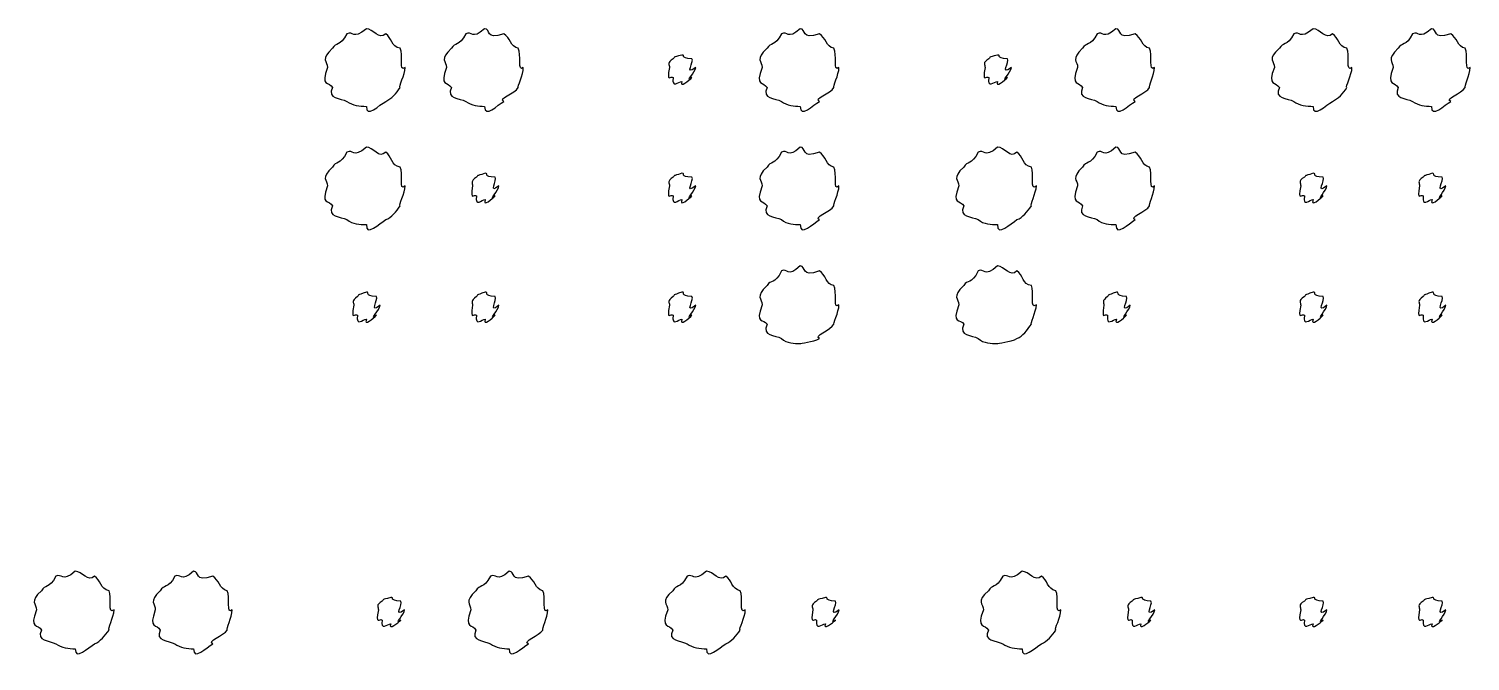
# Model space of a CAD drawing. Header units: millimetres. Extents: x -178 to -32, y 41 to 266.
# Drawn here: x -44.75 to -32.04, y 184.16 to 189.73 of the extents above; entities that cross this region are included whole.
import ezdxf

# ---------------------------------------------------------------- set-up
doc = ezdxf.new("R2010")
doc.units = ezdxf.units.MM
doc.layers.get('0').update_dxf_attribs({"linetype": 'CONTINUOUS'})

msp = doc.modelspace()

# ---------------------------------------------------------------- linework, layer by layer
at = {"color": 0}
for p, q in [((-41.7707, 189.728), (-41.7707, 189.728)), ((-40.7289, 189.728), (-40.7289, 189.728)), ((-37.9465, 189.728), (-37.9465, 189.728)), ((-35.1644, 189.728), (-35.1644, 189.728)), ((-33.4239, 189.728), (-33.4239, 189.728)), ((-32.3821, 189.728), (-32.3821, 189.728)), ((-38.9883, 189.497), (-38.9883, 189.497)), ((-36.2063, 189.497), (-36.2063, 189.497)), ((-41.7707, 188.686), (-41.7707, 188.686)), ((-37.9465, 188.686), (-37.9465, 188.686)), ((-36.2063, 188.686), (-36.2063, 188.686)), ((-35.1644, 188.686), (-35.1644, 188.686)), ((-40.7233, 188.455), (-40.7233, 188.455)), ((-38.9883, 188.455), (-38.9883, 188.455)), ((-33.4239, 188.455), (-33.4239, 188.455)), ((-32.3766, 188.455), (-32.3766, 188.455)), ((-37.9465, 187.639), (-37.9465, 187.639)), ((-36.2063, 187.639), (-36.2063, 187.639)), ((-41.7707, 187.408), (-41.7707, 187.408)), ((-40.7233, 187.408), (-40.7233, 187.408)), ((-38.9883, 187.408), (-38.9883, 187.408)), ((-35.1588, 187.408), (-35.1588, 187.408)), ((-33.4239, 187.408), (-33.4239, 187.408)), ((-32.3766, 187.408), (-32.3766, 187.408)), ((-44.3364, 184.949), (-44.3364, 184.949)), ((-43.2947, 184.949), (-43.2947, 184.949)), ((-40.5126, 184.949), (-40.5126, 184.949)), ((-38.772, 184.949), (-38.772, 184.949)), ((-35.9897, 184.949), (-35.9897, 184.949)), ((-41.5544, 184.718), (-41.5544, 184.718)), ((-37.7246, 184.718), (-37.7246, 184.718)), ((-34.9425, 184.718), (-34.9425, 184.718)), ((-33.4239, 184.718), (-33.4239, 184.718)), ((-32.3766, 184.718), (-32.3766, 184.718))]:
    msp.add_line(p, q, dxfattribs=at)
for points in [[(-41.7707, 189.728), (-41.8934, 189.626), (-41.8864, 189.713), (-41.9414, 189.684)], [(-41.5999, 189.684), (-41.6578, 189.626), (-41.7114, 189.728), (-41.7707, 189.728)], [(-40.7289, 189.728), (-40.8418, 189.626), (-40.839, 189.713), (-40.8944, 189.684)], [(-40.5582, 189.684), (-40.7289, 189.626), (-40.6696, 189.728), (-40.7289, 189.728)], [(-37.9465, 189.728), (-38.0594, 189.626), (-38.057, 189.713), (-38.112, 189.684)], [(-37.7758, 189.684), (-37.9465, 189.626), (-37.8873, 189.728), (-37.9465, 189.728)], [(-35.1644, 189.728), (-35.2774, 189.626), (-35.2746, 189.713), (-35.3296, 189.684)], [(-34.9935, 189.684), (-35.1644, 189.626), (-35.1051, 189.728), (-35.1644, 189.728)], [(-33.4239, 189.728), (-33.5465, 189.626), (-33.5396, 189.713), (-33.5947, 189.684)], [(-33.253, 189.684), (-33.3109, 189.626), (-33.3646, 189.728), (-33.4239, 189.728)], [(-32.3821, 189.728), (-32.4951, 189.626), (-32.4923, 189.713), (-32.5475, 189.684)], [(-32.2112, 189.684), (-32.3821, 189.626), (-32.3228, 189.728), (-32.3821, 189.728)], [(-41.9414, 189.684), (-42.0035, 189.568), (-42.0381, 189.612), (-42.0684, 189.557)], [(-41.4729, 189.557), (-41.5516, 189.568), (-41.5473, 189.654), (-41.5999, 189.684)], [(-40.8944, 189.684), (-40.9522, 189.568), (-40.9907, 189.612), (-41.021, 189.557)], [(-40.4312, 189.557), (-40.4999, 189.568), (-40.5028, 189.654), (-40.5582, 189.684)], [(-38.112, 189.684), (-38.1698, 189.568), (-38.2083, 189.612), (-38.2386, 189.557)], [(-37.6488, 189.557), (-37.7179, 189.568), (-37.7208, 189.654), (-37.7758, 189.684)], [(-35.3296, 189.684), (-35.3875, 189.568), (-35.4263, 189.612), (-35.4566, 189.557)], [(-34.8667, 189.557), (-34.9356, 189.568), (-34.9383, 189.654), (-34.9935, 189.684)], [(-33.5947, 189.684), (-33.6568, 189.568), (-33.6912, 189.612), (-33.7215, 189.557)], [(-33.1262, 189.557), (-33.2048, 189.568), (-33.2007, 189.654), (-33.253, 189.684)], [(-32.5475, 189.684), (-32.6053, 189.568), (-32.6439, 189.612), (-32.6742, 189.557)], [(-32.0844, 189.557), (-32.1533, 189.568), (-32.1561, 189.654), (-32.2112, 189.684)], [(-42.0684, 189.557), (-42.1799, 189.458), (-42.1125, 189.444), (-42.1125, 189.387)], [(-41.4288, 189.387), (-41.4895, 189.34), (-41.4426, 189.502), (-41.4729, 189.557)], [(-41.021, 189.557), (-41.1286, 189.458), (-41.0651, 189.444), (-41.0651, 189.387)], [(-40.3871, 189.387), (-40.4421, 189.34), (-40.4008, 189.502), (-40.4312, 189.557)], [(-39.0656, 189.464), (-39.1262, 189.428), (-39.0987, 189.416), (-39.0987, 189.387)], [(-38.9883, 189.497), (-39.0821, 189.472), (-39.0437, 189.486), (-39.0656, 189.464)], [(-38.9001, 189.464), (-39.0158, 189.472), (-38.9513, 189.497), (-38.9883, 189.497)], [(-38.8673, 189.387), (-38.9717, 189.311), (-38.8782, 189.442), (-38.9001, 189.464)], [(-38.2386, 189.557), (-38.3462, 189.458), (-38.2827, 189.444), (-38.2827, 189.387)], [(-37.6047, 189.387), (-37.6601, 189.34), (-37.6185, 189.502), (-37.6488, 189.557)], [(-36.2832, 189.464), (-36.3439, 189.428), (-36.3164, 189.416), (-36.3164, 189.387)], [(-36.2063, 189.497), (-36.2998, 189.472), (-36.2613, 189.486), (-36.2832, 189.464)], [(-36.1181, 189.464), (-36.2338, 189.472), (-36.1689, 189.497), (-36.2063, 189.497)], [(-36.0849, 189.387), (-36.1897, 189.311), (-36.0959, 189.442), (-36.1181, 189.464)], [(-35.4566, 189.557), (-35.5639, 189.458), (-35.5007, 189.444), (-35.5007, 189.387)], [(-34.8226, 189.387), (-34.8777, 189.34), (-34.8364, 189.502), (-34.8667, 189.557)], [(-33.7215, 189.557), (-33.8332, 189.458), (-33.7656, 189.444), (-33.7656, 189.387)], [(-33.0821, 189.387), (-33.1428, 189.34), (-33.0959, 189.502), (-33.1262, 189.557)], [(-32.6742, 189.557), (-32.7817, 189.458), (-32.7183, 189.444), (-32.7183, 189.387)], [(-32.0403, 189.387), (-32.0954, 189.34), (-32.0541, 189.502), (-32.0844, 189.557)], [(-42.1125, 189.387), (-42.1799, 189.218), (-42.0973, 189.265), (-42.0684, 189.21)], [(-41.4729, 189.21), (-41.4895, 189.218), (-41.4288, 189.323), (-41.4288, 189.387)], [(-41.0651, 189.387), (-41.1286, 189.218), (-41.0499, 189.265), (-41.021, 189.21)], [(-40.4312, 189.21), (-40.4421, 189.218), (-40.3871, 189.323), (-40.3871, 189.387)], [(-39.0987, 189.387), (-39.1262, 189.244), (-39.0878, 189.32), (-39.0656, 189.298)], [(-38.9001, 189.298), (-38.9717, 189.244), (-38.8673, 189.349), (-38.8673, 189.387)], [(-38.2827, 189.387), (-38.3462, 189.218), (-38.2676, 189.265), (-38.2386, 189.21)], [(-37.6488, 189.21), (-37.6601, 189.218), (-37.6047, 189.323), (-37.6047, 189.387)], [(-36.3164, 189.387), (-36.3439, 189.244), (-36.3054, 189.32), (-36.2832, 189.298)], [(-36.1181, 189.298), (-36.1897, 189.244), (-36.0849, 189.349), (-36.0849, 189.387)], [(-35.5007, 189.387), (-35.5639, 189.218), (-35.4856, 189.265), (-35.4566, 189.21)], [(-34.8667, 189.21), (-34.8777, 189.218), (-34.8226, 189.323), (-34.8226, 189.387)], [(-33.7656, 189.387), (-33.8332, 189.218), (-33.7505, 189.265), (-33.7215, 189.21)], [(-33.1262, 189.21), (-33.1428, 189.218), (-33.0821, 189.323), (-33.0821, 189.387)], [(-32.7183, 189.387), (-32.7817, 189.218), (-32.7032, 189.265), (-32.6742, 189.21)], [(-32.0844, 189.21), (-32.0954, 189.218), (-32.0403, 189.323), (-32.0403, 189.387)], [(-42.0684, 189.21), (-42.1206, 189.112), (-41.9968, 189.118), (-41.9414, 189.089)], [(-41.5999, 189.089), (-41.5516, 189.112), (-41.5061, 189.158), (-41.4729, 189.21)], [(-41.021, 189.21), (-41.0707, 189.112), (-40.9494, 189.118), (-40.8944, 189.089)], [(-40.5582, 189.089), (-40.6185, 189.112), (-40.4601, 189.158), (-40.4312, 189.21)], [(-39.0656, 189.298), (-39.0821, 189.2), (-39.0172, 189.265), (-38.9883, 189.265)], [(-38.9883, 189.265), (-39.0158, 189.2), (-38.9223, 189.276), (-38.9001, 189.298)], [(-38.2386, 189.21), (-38.2884, 189.112), (-38.167, 189.118), (-38.112, 189.089)], [(-37.7758, 189.089), (-37.8365, 189.112), (-37.6777, 189.158), (-37.6488, 189.21)], [(-36.2832, 189.298), (-36.2998, 189.2), (-36.2352, 189.265), (-36.2063, 189.265)], [(-36.2063, 189.265), (-36.2338, 189.2), (-36.14, 189.276), (-36.1181, 189.298)], [(-35.4566, 189.21), (-35.506, 189.112), (-35.3847, 189.118), (-35.3296, 189.089)], [(-34.9935, 189.089), (-35.0541, 189.112), (-34.8956, 189.158), (-34.8667, 189.21)], [(-33.7215, 189.21), (-33.7739, 189.112), (-33.6499, 189.118), (-33.5947, 189.089)], [(-33.253, 189.089), (-33.2048, 189.112), (-33.1593, 189.158), (-33.1262, 189.21)], [(-32.6742, 189.21), (-32.7238, 189.112), (-32.6026, 189.118), (-32.5475, 189.089)], [(-32.2112, 189.089), (-32.2718, 189.112), (-32.1134, 189.158), (-32.0844, 189.21)], [(-41.9414, 189.089), (-41.8934, 189.053), (-41.8285, 189.045), (-41.7707, 189.045)], [(-41.7707, 189.045), (-41.7763, 188.936), (-41.6549, 189.059), (-41.5999, 189.089)], [(-40.8944, 189.089), (-40.8418, 189.053), (-40.7839, 189.045), (-40.7289, 189.045)], [(-40.7289, 189.045), (-40.7289, 188.936), (-40.6132, 189.059), (-40.5582, 189.089)], [(-38.112, 189.089), (-38.0594, 189.053), (-38.0016, 189.045), (-37.9465, 189.045)], [(-37.9465, 189.045), (-37.9465, 188.936), (-37.8308, 189.059), (-37.7758, 189.089)], [(-35.3296, 189.089), (-35.2774, 189.053), (-35.2195, 189.045), (-35.1644, 189.045)], [(-35.1644, 189.045), (-35.1644, 188.936), (-35.0486, 189.059), (-34.9935, 189.089)], [(-33.5947, 189.089), (-33.5465, 189.053), (-33.4818, 189.045), (-33.4239, 189.045)], [(-33.4239, 189.045), (-33.4294, 188.936), (-33.3081, 189.059), (-33.253, 189.089)], [(-32.5475, 189.089), (-32.4951, 189.053), (-32.4372, 189.045), (-32.3821, 189.045)], [(-32.3821, 189.045), (-32.3821, 188.936), (-32.2663, 189.059), (-32.2112, 189.089)], [(-41.7707, 188.686), (-41.8934, 188.579), (-41.8864, 188.671), (-41.9414, 188.642)], [(-41.5999, 188.642), (-41.6578, 188.579), (-41.7114, 188.686), (-41.7707, 188.686)], [(-37.9465, 188.686), (-38.0594, 188.579), (-38.057, 188.671), (-38.112, 188.642)], [(-37.7758, 188.642), (-37.9465, 188.579), (-37.8873, 188.686), (-37.9465, 188.686)], [(-36.2063, 188.686), (-36.3287, 188.579), (-36.322, 188.671), (-36.377, 188.642)], [(-36.0352, 188.642), (-36.093, 188.579), (-36.147, 188.686), (-36.2063, 188.686)], [(-35.1644, 188.686), (-35.2774, 188.579), (-35.2746, 188.671), (-35.3296, 188.642)], [(-34.9935, 188.642), (-35.1644, 188.579), (-35.1051, 188.686), (-35.1644, 188.686)], [(-41.9414, 188.642), (-42.0035, 188.521), (-42.0381, 188.568), (-42.0684, 188.51)], [(-41.4729, 188.51), (-41.5516, 188.521), (-41.5473, 188.612), (-41.5999, 188.642)], [(-38.112, 188.642), (-38.1698, 188.521), (-38.2083, 188.568), (-38.2386, 188.51)], [(-37.6488, 188.51), (-37.7179, 188.521), (-37.7208, 188.612), (-37.7758, 188.642)], [(-36.377, 188.642), (-36.4391, 188.521), (-36.4733, 188.568), (-36.5037, 188.51)], [(-35.9085, 188.51), (-35.9869, 188.521), (-35.983, 188.612), (-36.0352, 188.642)], [(-35.3296, 188.642), (-35.3875, 188.521), (-35.4263, 188.568), (-35.4566, 188.51)], [(-34.8667, 188.51), (-34.9356, 188.521), (-34.9383, 188.612), (-34.9935, 188.642)], [(-42.0684, 188.51), (-42.1799, 188.407), (-42.1125, 188.4), (-42.1125, 188.345)], [(-41.4288, 188.345), (-41.4895, 188.289), (-41.4426, 188.455), (-41.4729, 188.51)], [(-40.7233, 188.455), (-40.8129, 188.425), (-40.7786, 188.444), (-40.8005, 188.422)], [(-40.6351, 188.422), (-40.7469, 188.425), (-40.6862, 188.455), (-40.7233, 188.455)], [(-38.9883, 188.455), (-39.0821, 188.425), (-39.0437, 188.444), (-39.0656, 188.422)], [(-38.9001, 188.422), (-39.0158, 188.425), (-38.9513, 188.455), (-38.9883, 188.455)], [(-38.2386, 188.51), (-38.3462, 188.407), (-38.2827, 188.4), (-38.2827, 188.345)], [(-37.6047, 188.345), (-37.6601, 188.289), (-37.6185, 188.455), (-37.6488, 188.51)], [(-36.5037, 188.51), (-36.6155, 188.407), (-36.5478, 188.4), (-36.5478, 188.345)], [(-35.8644, 188.345), (-35.9251, 188.289), (-35.8782, 188.455), (-35.9085, 188.51)], [(-35.4566, 188.51), (-35.5639, 188.407), (-35.5007, 188.4), (-35.5007, 188.345)], [(-34.8226, 188.345), (-34.8777, 188.289), (-34.8364, 188.455), (-34.8667, 188.51)], [(-33.4239, 188.455), (-33.5176, 188.425), (-33.479, 188.444), (-33.501, 188.422)], [(-33.3357, 188.422), (-33.4514, 188.425), (-33.3867, 188.455), (-33.4239, 188.455)], [(-32.3766, 188.455), (-32.4661, 188.425), (-32.4317, 188.444), (-32.4538, 188.422)], [(-32.2884, 188.422), (-32.4, 188.425), (-32.3394, 188.455), (-32.3766, 188.455)], [(-42.1125, 188.345), (-42.1799, 188.171), (-42.0973, 188.224), (-42.0684, 188.168)], [(-41.4729, 188.168), (-41.4895, 188.171), (-41.4288, 188.281), (-41.4288, 188.345)], [(-40.8005, 188.422), (-40.857, 188.381), (-40.8337, 188.374), (-40.8337, 188.345)], [(-40.8337, 188.345), (-40.857, 188.197), (-40.8227, 188.279), (-40.8005, 188.257)], [(-40.6023, 188.345), (-40.7028, 188.263), (-40.6132, 188.4), (-40.6351, 188.422)], [(-40.6351, 188.257), (-40.7028, 188.197), (-40.6023, 188.307), (-40.6023, 188.345)], [(-39.0656, 188.422), (-39.1262, 188.381), (-39.0987, 188.374), (-39.0987, 188.345)], [(-39.0987, 188.345), (-39.1262, 188.197), (-39.0878, 188.279), (-39.0656, 188.257)], [(-38.8673, 188.345), (-38.9717, 188.263), (-38.8782, 188.4), (-38.9001, 188.422)], [(-38.9001, 188.257), (-38.9717, 188.197), (-38.8673, 188.307), (-38.8673, 188.345)], [(-38.2827, 188.345), (-38.3462, 188.171), (-38.2676, 188.224), (-38.2386, 188.168)], [(-37.6488, 188.168), (-37.6601, 188.171), (-37.6047, 188.281), (-37.6047, 188.345)], [(-36.5478, 188.345), (-36.6155, 188.171), (-36.5326, 188.224), (-36.5037, 188.168)], [(-35.9085, 188.168), (-35.9251, 188.171), (-35.8644, 188.281), (-35.8644, 188.345)], [(-35.5007, 188.345), (-35.5639, 188.171), (-35.4856, 188.224), (-35.4566, 188.168)], [(-34.8667, 188.168), (-34.8777, 188.171), (-34.8226, 188.281), (-34.8226, 188.345)], [(-33.501, 188.422), (-33.5617, 188.381), (-33.5341, 188.374), (-33.5341, 188.345)], [(-33.5341, 188.345), (-33.5617, 188.197), (-33.5231, 188.279), (-33.501, 188.257)], [(-33.3026, 188.345), (-33.4073, 188.263), (-33.3137, 188.4), (-33.3357, 188.422)], [(-33.3357, 188.257), (-33.4073, 188.197), (-33.3026, 188.307), (-33.3026, 188.345)], [(-32.4538, 188.422), (-32.5102, 188.381), (-32.4868, 188.374), (-32.4868, 188.345)], [(-32.4868, 188.345), (-32.5102, 188.197), (-32.4758, 188.279), (-32.4538, 188.257)], [(-32.2553, 188.345), (-32.3559, 188.263), (-32.2663, 188.4), (-32.2884, 188.422)], [(-32.2884, 188.257), (-32.3559, 188.197), (-32.2553, 188.307), (-32.2553, 188.345)], [(-40.8005, 188.257), (-40.8129, 188.153), (-40.7522, 188.224), (-40.7233, 188.224)], [(-40.7233, 188.224), (-40.7469, 188.153), (-40.6573, 188.234), (-40.6351, 188.257)], [(-39.0656, 188.257), (-39.0821, 188.153), (-39.0172, 188.224), (-38.9883, 188.224)], [(-38.9883, 188.224), (-39.0158, 188.153), (-38.9223, 188.234), (-38.9001, 188.257)], [(-33.501, 188.257), (-33.5176, 188.153), (-33.4528, 188.224), (-33.4239, 188.224)], [(-33.4239, 188.224), (-33.4514, 188.153), (-33.3578, 188.234), (-33.3357, 188.257)], [(-32.4538, 188.257), (-32.4661, 188.153), (-32.4055, 188.224), (-32.3766, 188.224)], [(-32.3766, 188.224), (-32.4, 188.153), (-32.3104, 188.234), (-32.2884, 188.257)], [(-42.0684, 188.168), (-42.1206, 188.065), (-41.9968, 188.076), (-41.9414, 188.047)], [(-41.9414, 188.047), (-41.8934, 188.006), (-41.8285, 188.003), (-41.7707, 188.003)], [(-41.7707, 188.003), (-41.7763, 187.889), (-41.6549, 188.017), (-41.5999, 188.047)], [(-41.5999, 188.047), (-41.5516, 188.065), (-41.5061, 188.116), (-41.4729, 188.168)], [(-38.2386, 188.168), (-38.2884, 188.065), (-38.167, 188.076), (-38.112, 188.047)], [(-38.112, 188.047), (-38.0594, 188.006), (-38.0016, 188.003), (-37.9465, 188.003)], [(-37.9465, 188.003), (-37.9465, 187.889), (-37.8308, 188.017), (-37.7758, 188.047)], [(-37.7758, 188.047), (-37.8365, 188.065), (-37.6777, 188.116), (-37.6488, 188.168)], [(-36.5037, 188.168), (-36.5562, 188.065), (-36.4321, 188.076), (-36.377, 188.047)], [(-36.377, 188.047), (-36.3287, 188.006), (-36.2641, 188.003), (-36.2063, 188.003)], [(-36.2063, 188.003), (-36.2116, 187.889), (-36.0902, 188.017), (-36.0352, 188.047)], [(-36.0352, 188.047), (-35.9869, 188.065), (-35.9417, 188.116), (-35.9085, 188.168)], [(-35.4566, 188.168), (-35.506, 188.065), (-35.3847, 188.076), (-35.3296, 188.047)], [(-35.3296, 188.047), (-35.2774, 188.006), (-35.2195, 188.003), (-35.1644, 188.003)], [(-35.1644, 188.003), (-35.1644, 187.889), (-35.0486, 188.017), (-34.9935, 188.047)], [(-34.9935, 188.047), (-35.0541, 188.065), (-34.8956, 188.116), (-34.8667, 188.168)], [(-38.112, 187.595), (-38.1698, 187.47), (-38.2083, 187.524), (-38.2386, 187.468)], [(-37.9465, 187.639), (-38.0594, 187.529), (-38.057, 187.624), (-38.112, 187.595)], [(-37.7758, 187.595), (-37.9465, 187.529), (-37.8873, 187.639), (-37.9465, 187.639)], [(-37.6488, 187.468), (-37.7179, 187.47), (-37.7208, 187.565), (-37.7758, 187.595)], [(-36.377, 187.595), (-36.4391, 187.47), (-36.4733, 187.524), (-36.5037, 187.468)], [(-36.2063, 187.639), (-36.3287, 187.529), (-36.322, 187.624), (-36.377, 187.595)], [(-36.0352, 187.595), (-36.093, 187.529), (-36.147, 187.639), (-36.2063, 187.639)], [(-35.9085, 187.468), (-35.9869, 187.47), (-35.983, 187.565), (-36.0352, 187.595)], [(-38.2386, 187.468), (-38.3462, 187.36), (-38.2827, 187.355), (-38.2827, 187.297)], [(-37.6047, 187.297), (-37.6601, 187.242), (-37.6185, 187.413), (-37.6488, 187.468)], [(-36.5037, 187.468), (-36.6155, 187.36), (-36.5478, 187.355), (-36.5478, 187.297)], [(-35.8644, 187.297), (-35.9251, 187.242), (-35.8782, 187.413), (-35.9085, 187.468)], [(-41.8479, 187.369), (-41.9086, 187.326), (-41.8811, 187.321), (-41.8811, 187.292)], [(-41.8811, 187.292), (-41.9086, 187.146), (-41.8698, 187.229), (-41.8479, 187.204)], [(-41.7707, 187.408), (-41.8645, 187.375), (-41.8257, 187.394), (-41.8479, 187.369)], [(-41.6825, 187.369), (-41.7982, 187.375), (-41.7336, 187.408), (-41.7707, 187.408)], [(-41.6493, 187.292), (-41.7541, 187.209), (-41.6606, 187.347), (-41.6825, 187.369)], [(-41.6825, 187.204), (-41.7541, 187.146), (-41.6493, 187.259), (-41.6493, 187.292)], [(-40.8005, 187.369), (-40.857, 187.326), (-40.8337, 187.321), (-40.8337, 187.292)], [(-40.8337, 187.292), (-40.857, 187.146), (-40.8227, 187.229), (-40.8005, 187.204)], [(-40.7233, 187.408), (-40.8129, 187.375), (-40.7786, 187.394), (-40.8005, 187.369)], [(-40.6351, 187.369), (-40.7469, 187.375), (-40.6862, 187.408), (-40.7233, 187.408)], [(-40.6023, 187.292), (-40.7028, 187.209), (-40.6132, 187.347), (-40.6351, 187.369)], [(-40.6351, 187.204), (-40.7028, 187.146), (-40.6023, 187.259), (-40.6023, 187.292)], [(-39.0656, 187.369), (-39.1262, 187.326), (-39.0987, 187.321), (-39.0987, 187.292)], [(-39.0987, 187.292), (-39.1262, 187.146), (-39.0878, 187.229), (-39.0656, 187.204)], [(-38.9883, 187.408), (-39.0821, 187.375), (-39.0437, 187.394), (-39.0656, 187.369)], [(-38.9001, 187.369), (-39.0158, 187.375), (-38.9513, 187.408), (-38.9883, 187.408)], [(-38.8673, 187.292), (-38.9717, 187.209), (-38.8782, 187.347), (-38.9001, 187.369)], [(-38.9001, 187.204), (-38.9717, 187.146), (-38.8673, 187.259), (-38.8673, 187.292)], [(-38.2827, 187.297), (-38.3462, 187.121), (-38.2676, 187.178), (-38.2386, 187.127)], [(-37.6488, 187.127), (-37.6601, 187.121), (-37.6047, 187.234), (-37.6047, 187.297)], [(-36.5478, 187.297), (-36.6155, 187.121), (-36.5326, 187.178), (-36.5037, 187.127)], [(-35.9085, 187.127), (-35.9251, 187.121), (-35.8644, 187.234), (-35.8644, 187.297)], [(-35.236, 187.369), (-35.2926, 187.326), (-35.2691, 187.321), (-35.2691, 187.292)], [(-35.2691, 187.292), (-35.2926, 187.146), (-35.2581, 187.229), (-35.236, 187.204)], [(-35.1588, 187.408), (-35.2484, 187.375), (-35.214, 187.394), (-35.236, 187.369)], [(-35.0706, 187.369), (-35.1822, 187.375), (-35.1216, 187.408), (-35.1588, 187.408)], [(-35.0376, 187.292), (-35.1381, 187.209), (-35.0486, 187.347), (-35.0706, 187.369)], [(-35.0706, 187.204), (-35.1381, 187.146), (-35.0376, 187.259), (-35.0376, 187.292)], [(-33.501, 187.369), (-33.5617, 187.326), (-33.5341, 187.321), (-33.5341, 187.292)], [(-33.5341, 187.292), (-33.5617, 187.146), (-33.5231, 187.229), (-33.501, 187.204)], [(-33.4239, 187.408), (-33.5176, 187.375), (-33.479, 187.394), (-33.501, 187.369)], [(-33.3357, 187.369), (-33.4514, 187.375), (-33.3867, 187.408), (-33.4239, 187.408)], [(-33.3026, 187.292), (-33.4073, 187.209), (-33.3137, 187.347), (-33.3357, 187.369)], [(-33.3357, 187.204), (-33.4073, 187.146), (-33.3026, 187.259), (-33.3026, 187.292)], [(-32.4538, 187.369), (-32.5102, 187.326), (-32.4868, 187.321), (-32.4868, 187.292)], [(-32.4868, 187.292), (-32.5102, 187.146), (-32.4758, 187.229), (-32.4538, 187.204)], [(-32.3766, 187.408), (-32.4661, 187.375), (-32.4317, 187.394), (-32.4538, 187.369)], [(-32.2884, 187.369), (-32.4, 187.375), (-32.3394, 187.408), (-32.3766, 187.408)], [(-32.2553, 187.292), (-32.3559, 187.209), (-32.2663, 187.347), (-32.2884, 187.369)], [(-32.2884, 187.204), (-32.3559, 187.146), (-32.2553, 187.259), (-32.2553, 187.292)], [(-41.8479, 187.204), (-41.8645, 187.099), (-41.7996, 187.171), (-41.7707, 187.171)], [(-41.7707, 187.171), (-41.7982, 187.099), (-41.7047, 187.182), (-41.6825, 187.204)], [(-40.8005, 187.204), (-40.8129, 187.099), (-40.7522, 187.171), (-40.7233, 187.171)], [(-40.7233, 187.171), (-40.7469, 187.099), (-40.6573, 187.182), (-40.6351, 187.204)], [(-39.0656, 187.204), (-39.0821, 187.099), (-39.0172, 187.171), (-38.9883, 187.171)], [(-38.9883, 187.171), (-39.0158, 187.099), (-38.9223, 187.182), (-38.9001, 187.204)], [(-35.236, 187.204), (-35.2484, 187.099), (-35.1878, 187.171), (-35.1588, 187.171)], [(-35.1588, 187.171), (-35.1822, 187.099), (-35.0927, 187.182), (-35.0706, 187.204)], [(-33.501, 187.204), (-33.5176, 187.099), (-33.4528, 187.171), (-33.4239, 187.171)], [(-33.4239, 187.171), (-33.4514, 187.099), (-33.3578, 187.182), (-33.3357, 187.204)], [(-32.4538, 187.204), (-32.4661, 187.099), (-32.4055, 187.171), (-32.3766, 187.171)], [(-32.3766, 187.171), (-32.4, 187.099), (-32.3104, 187.182), (-32.2884, 187.204)], [(-38.2386, 187.127), (-38.2884, 187.018), (-38.167, 187.033), (-38.112, 187)], [(-37.7758, 187), (-37.8365, 187.018), (-37.6777, 187.074), (-37.6488, 187.127)], [(-36.5037, 187.127), (-36.5562, 187.018), (-36.4321, 187.033), (-36.377, 187)], [(-36.0352, 187), (-35.9869, 187.018), (-35.9417, 187.074), (-35.9085, 187.127)], [(-38.112, 187), (-38.0594, 186.956), (-38.0016, 186.956), (-37.9465, 186.956)], [(-37.9465, 186.956), (-37.9465, 186.956), (-37.8308, 186.969), (-37.7758, 187)], [(-36.377, 187), (-36.3287, 186.956), (-36.2641, 186.956), (-36.2063, 186.956)], [(-36.2063, 186.956), (-36.2116, 186.956), (-36.0902, 186.969), (-36.0352, 187)], [(-44.5075, 184.905), (-44.5696, 184.79), (-44.6038, 184.834), (-44.6342, 184.778)], [(-44.3364, 184.949), (-44.4592, 184.847), (-44.4525, 184.934), (-44.5075, 184.905)], [(-44.1657, 184.905), (-44.2235, 184.847), (-44.2771, 184.949), (-44.3364, 184.949)], [(-44.039, 184.778), (-44.1173, 184.79), (-44.1134, 184.875), (-44.1657, 184.905)], [(-43.4601, 184.905), (-43.518, 184.79), (-43.5568, 184.834), (-43.5868, 184.778)], [(-43.2947, 184.949), (-43.4079, 184.847), (-43.4051, 184.934), (-43.4601, 184.905)], [(-43.1239, 184.905), (-43.2947, 184.847), (-43.2354, 184.949), (-43.2947, 184.949)], [(-42.9973, 184.778), (-43.0661, 184.79), (-43.0689, 184.875), (-43.1239, 184.905)], [(-40.6777, 184.905), (-40.7356, 184.79), (-40.7744, 184.834), (-40.8047, 184.778)], [(-40.5126, 184.949), (-40.6255, 184.847), (-40.6227, 184.934), (-40.6777, 184.905)], [(-40.3415, 184.905), (-40.5126, 184.847), (-40.4534, 184.949), (-40.5126, 184.949)], [(-40.2149, 184.778), (-40.2837, 184.79), (-40.2865, 184.875), (-40.3415, 184.905)], [(-38.9428, 184.905), (-39.0049, 184.79), (-39.0394, 184.834), (-39.0698, 184.778)], [(-38.772, 184.949), (-38.8948, 184.847), (-38.8878, 184.934), (-38.9428, 184.905)], [(-38.6013, 184.905), (-38.6592, 184.847), (-38.7128, 184.949), (-38.772, 184.949)], [(-38.4743, 184.778), (-38.553, 184.79), (-38.5487, 184.875), (-38.6013, 184.905)], [(-36.1608, 184.905), (-36.2225, 184.79), (-36.2571, 184.834), (-36.2874, 184.778)], [(-35.9897, 184.949), (-36.1124, 184.847), (-36.1054, 184.934), (-36.1608, 184.905)], [(-35.8189, 184.905), (-35.8768, 184.847), (-35.9304, 184.949), (-35.9897, 184.949)], [(-35.6923, 184.778), (-35.7706, 184.79), (-35.7664, 184.875), (-35.8189, 184.905)], [(-44.6342, 184.778), (-44.746, 184.679), (-44.6782, 184.665), (-44.6782, 184.608)], [(-43.9949, 184.608), (-44.0556, 184.561), (-44.0087, 184.723), (-44.039, 184.778)], [(-43.5868, 184.778), (-43.6944, 184.679), (-43.6309, 184.665), (-43.6309, 184.608)], [(-42.9532, 184.608), (-43.0082, 184.561), (-42.9669, 184.723), (-42.9973, 184.778)], [(-40.8047, 184.778), (-40.912, 184.679), (-40.8488, 184.665), (-40.8488, 184.608)], [(-40.1708, 184.608), (-40.2258, 184.561), (-40.1846, 184.723), (-40.2149, 184.778)], [(-39.0698, 184.778), (-39.1813, 184.679), (-39.1139, 184.665), (-39.1139, 184.608)], [(-38.4302, 184.608), (-38.4909, 184.561), (-38.444, 184.723), (-38.4743, 184.778)], [(-36.2874, 184.778), (-36.3989, 184.679), (-36.3315, 184.665), (-36.3315, 184.608)], [(-35.6482, 184.608), (-35.7085, 184.561), (-35.662, 184.723), (-35.6923, 184.778)], [(-41.6313, 184.685), (-41.692, 184.649), (-41.6645, 184.636), (-41.6645, 184.608)], [(-41.5544, 184.718), (-41.6479, 184.693), (-41.6094, 184.707), (-41.6313, 184.685)], [(-41.4662, 184.685), (-41.5819, 184.693), (-41.517, 184.718), (-41.5544, 184.718)], [(-41.433, 184.608), (-41.5378, 184.532), (-41.444, 184.663), (-41.4662, 184.685)], [(-37.8019, 184.685), (-37.8583, 184.649), (-37.8351, 184.636), (-37.8351, 184.608)], [(-37.7246, 184.718), (-37.8143, 184.693), (-37.78, 184.707), (-37.8019, 184.685)], [(-37.6364, 184.685), (-37.7483, 184.693), (-37.6876, 184.718), (-37.7246, 184.718)], [(-37.6036, 184.608), (-37.7042, 184.532), (-37.6146, 184.663), (-37.6364, 184.685)], [(-35.0197, 184.685), (-35.0762, 184.649), (-35.0527, 184.636), (-35.0527, 184.608)], [(-34.9425, 184.718), (-35.0321, 184.693), (-34.9976, 184.707), (-35.0197, 184.685)], [(-34.8543, 184.685), (-34.9659, 184.693), (-34.9053, 184.718), (-34.9425, 184.718)], [(-34.8212, 184.608), (-34.9218, 184.532), (-34.8323, 184.663), (-34.8543, 184.685)], [(-33.501, 184.685), (-33.5617, 184.649), (-33.5341, 184.636), (-33.5341, 184.608)], [(-33.4239, 184.718), (-33.5176, 184.693), (-33.479, 184.707), (-33.501, 184.685)], [(-33.3357, 184.685), (-33.4514, 184.693), (-33.3867, 184.718), (-33.4239, 184.718)], [(-33.3026, 184.608), (-33.4073, 184.532), (-33.3137, 184.663), (-33.3357, 184.685)], [(-32.4538, 184.685), (-32.5102, 184.649), (-32.4868, 184.636), (-32.4868, 184.608)], [(-32.3766, 184.718), (-32.4661, 184.693), (-32.4317, 184.707), (-32.4538, 184.685)], [(-32.2884, 184.685), (-32.4, 184.693), (-32.3394, 184.718), (-32.3766, 184.718)], [(-32.2553, 184.608), (-32.3559, 184.532), (-32.2663, 184.663), (-32.2884, 184.685)], [(-44.6782, 184.608), (-44.746, 184.439), (-44.6631, 184.486), (-44.6342, 184.431)], [(-44.039, 184.431), (-44.0556, 184.439), (-43.9949, 184.544), (-43.9949, 184.608)], [(-43.6309, 184.608), (-43.6944, 184.439), (-43.6157, 184.486), (-43.5868, 184.431)], [(-42.9973, 184.431), (-43.0082, 184.439), (-42.9532, 184.544), (-42.9532, 184.608)], [(-41.6645, 184.608), (-41.692, 184.466), (-41.6535, 184.541), (-41.6313, 184.519)], [(-41.6313, 184.519), (-41.6479, 184.422), (-41.5833, 184.486), (-41.5544, 184.486)], [(-41.5544, 184.486), (-41.5819, 184.422), (-41.4881, 184.497), (-41.4662, 184.519)], [(-41.4662, 184.519), (-41.5378, 184.466), (-41.433, 184.57), (-41.433, 184.608)], [(-40.8488, 184.608), (-40.912, 184.439), (-40.8337, 184.486), (-40.8047, 184.431)], [(-40.2149, 184.431), (-40.2258, 184.439), (-40.1708, 184.544), (-40.1708, 184.608)], [(-39.1139, 184.608), (-39.1813, 184.439), (-39.0987, 184.486), (-39.0698, 184.431)], [(-38.4743, 184.431), (-38.4909, 184.439), (-38.4302, 184.544), (-38.4302, 184.608)], [(-37.8351, 184.608), (-37.8583, 184.466), (-37.8241, 184.541), (-37.8019, 184.519)], [(-37.8019, 184.519), (-37.8143, 184.422), (-37.7536, 184.486), (-37.7246, 184.486)], [(-37.7246, 184.486), (-37.7483, 184.422), (-37.6587, 184.497), (-37.6364, 184.519)], [(-37.6364, 184.519), (-37.7042, 184.466), (-37.6036, 184.57), (-37.6036, 184.608)], [(-36.3315, 184.608), (-36.3989, 184.439), (-36.3164, 184.486), (-36.2874, 184.431)], [(-35.6923, 184.431), (-35.7085, 184.439), (-35.6482, 184.544), (-35.6482, 184.608)], [(-35.0527, 184.608), (-35.0762, 184.466), (-35.0417, 184.541), (-35.0197, 184.519)], [(-35.0197, 184.519), (-35.0321, 184.422), (-34.9714, 184.486), (-34.9425, 184.486)], [(-34.9425, 184.486), (-34.9659, 184.422), (-34.8764, 184.497), (-34.8543, 184.519)], [(-34.8543, 184.519), (-34.9218, 184.466), (-34.8212, 184.57), (-34.8212, 184.608)], [(-33.5341, 184.608), (-33.5617, 184.466), (-33.5231, 184.541), (-33.501, 184.519)], [(-33.501, 184.519), (-33.5176, 184.422), (-33.4528, 184.486), (-33.4239, 184.486)], [(-33.4239, 184.486), (-33.4514, 184.422), (-33.3578, 184.497), (-33.3357, 184.519)], [(-33.3357, 184.519), (-33.4073, 184.466), (-33.3026, 184.57), (-33.3026, 184.608)], [(-32.4868, 184.608), (-32.5102, 184.466), (-32.4758, 184.541), (-32.4538, 184.519)], [(-32.4538, 184.519), (-32.4661, 184.422), (-32.4055, 184.486), (-32.3766, 184.486)], [(-32.3766, 184.486), (-32.4, 184.422), (-32.3104, 184.497), (-32.2884, 184.519)], [(-32.2884, 184.519), (-32.3559, 184.466), (-32.2553, 184.57), (-32.2553, 184.608)], [(-44.6342, 184.431), (-44.6867, 184.333), (-44.5625, 184.339), (-44.5075, 184.31)], [(-44.1657, 184.31), (-44.1173, 184.333), (-44.0718, 184.379), (-44.039, 184.431)], [(-43.5868, 184.431), (-43.6365, 184.333), (-43.5151, 184.339), (-43.4601, 184.31)], [(-43.1239, 184.31), (-43.1846, 184.333), (-43.0262, 184.379), (-42.9973, 184.431)], [(-40.8047, 184.431), (-40.8541, 184.333), (-40.7331, 184.339), (-40.6777, 184.31)], [(-40.3415, 184.31), (-40.4022, 184.333), (-40.2438, 184.379), (-40.2149, 184.431)], [(-39.0698, 184.431), (-39.122, 184.333), (-38.9982, 184.339), (-38.9428, 184.31)], [(-38.6013, 184.31), (-38.553, 184.333), (-38.5075, 184.379), (-38.4743, 184.431)], [(-36.2874, 184.431), (-36.3396, 184.333), (-36.2158, 184.339), (-36.1608, 184.31)], [(-35.8189, 184.31), (-35.7706, 184.333), (-35.7251, 184.379), (-35.6923, 184.431)], [(-44.5075, 184.31), (-44.4592, 184.274), (-44.3946, 184.266), (-44.3364, 184.266)], [(-44.3364, 184.266), (-44.3421, 184.157), (-44.2207, 184.279), (-44.1657, 184.31)], [(-43.4601, 184.31), (-43.4079, 184.274), (-43.35, 184.266), (-43.2947, 184.266)], [(-43.2947, 184.266), (-43.2947, 184.157), (-43.1789, 184.279), (-43.1239, 184.31)], [(-40.6777, 184.31), (-40.6255, 184.274), (-40.5677, 184.266), (-40.5126, 184.266)], [(-40.5126, 184.266), (-40.5126, 184.157), (-40.3966, 184.279), (-40.3415, 184.31)], [(-38.9428, 184.31), (-38.8948, 184.274), (-38.8299, 184.266), (-38.772, 184.266)], [(-38.772, 184.266), (-38.7777, 184.157), (-38.6563, 184.279), (-38.6013, 184.31)], [(-36.1608, 184.31), (-36.1124, 184.274), (-36.0475, 184.266), (-35.9897, 184.266)], [(-35.9897, 184.266), (-35.9953, 184.157), (-35.874, 184.279), (-35.8189, 184.31)]]:
    msp.add_open_spline(points, degree=3, dxfattribs=at)

doc.saveas('drawing.dxf')
